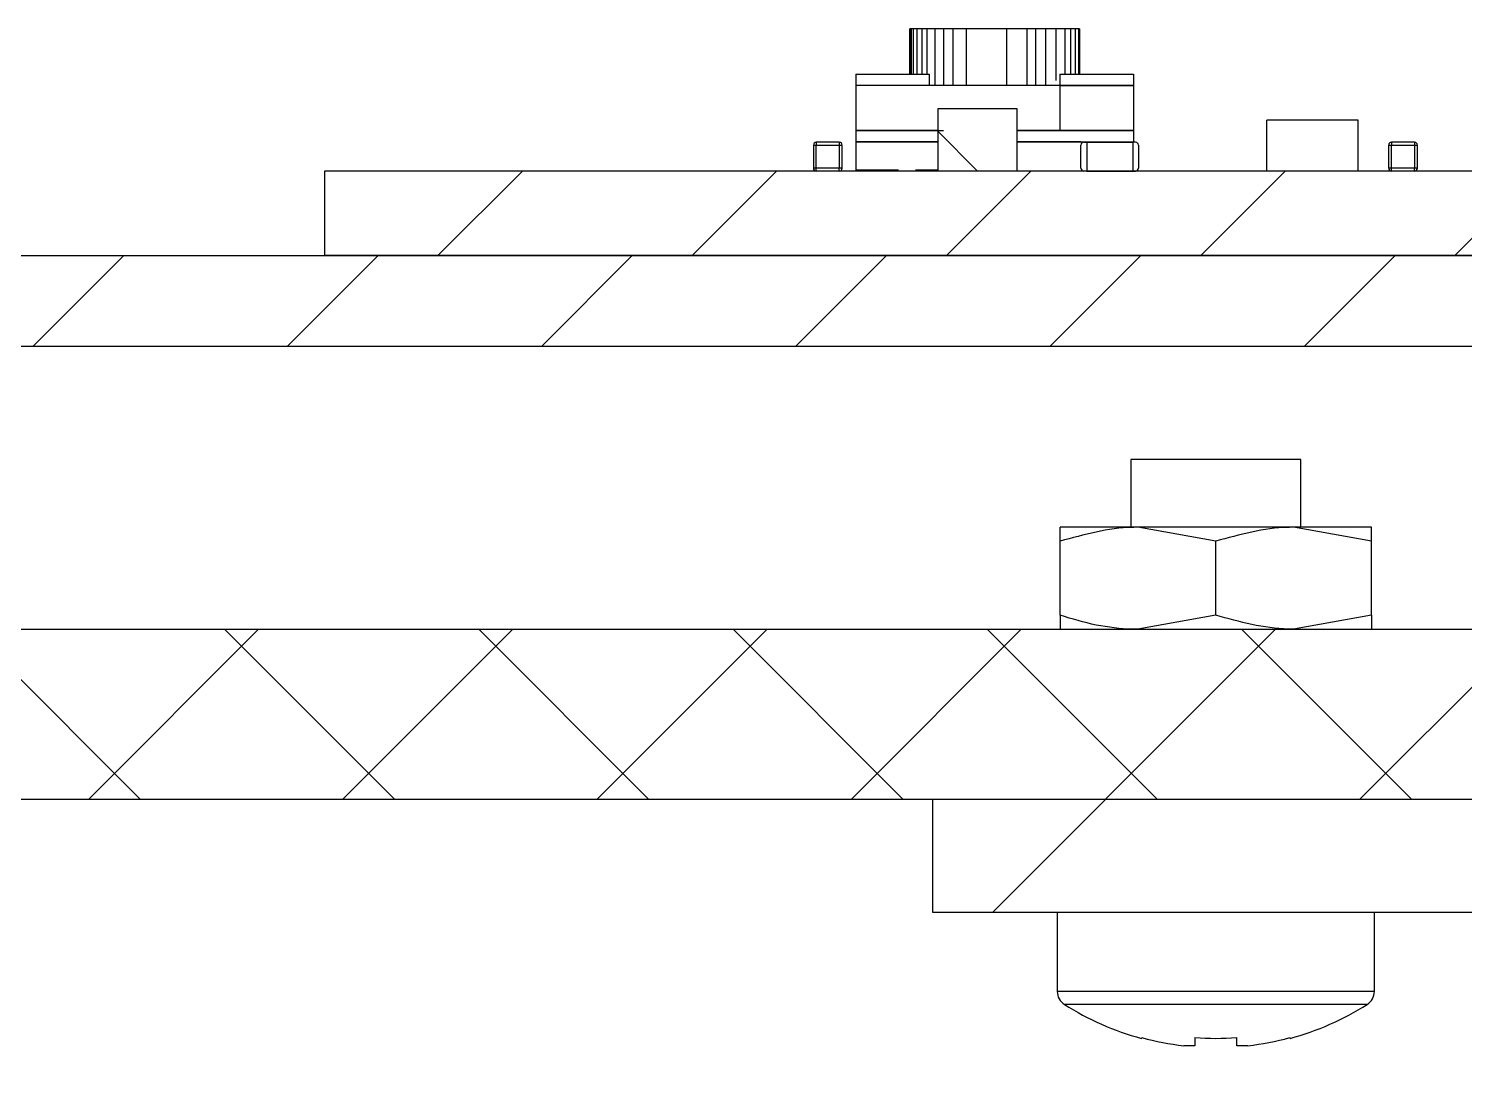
# Model space of a CAD drawing. Header units: millimetres. Extents: x 16604 to 36223, y 4309 to 8014.
# Drawn here: x 19457.44 to 19482.8, y 5112.99 to 5131.6 of the extents above; entities that cross this region are included whole.
import ezdxf

# ---------------------------------------------------------------- set-up
doc = ezdxf.new("R2010")
doc.units = ezdxf.units.MM
doc.layers.get('0').update_dxf_attribs({"lineweight": 35})

msp = doc.modelspace()

# ---------------------------------------------------------------- hatches: boundary and pattern name
at = {"linetype": 'Continuous', "lineweight": 18}
h = msp.add_hatch(dxfattribs=at)
h.set_pattern_fill('ANSI31', angle=90, style=0)
h.set_pattern_definition([(135, (19173.8327, 5016.3588), (-2.245064, -2.245064), [])])
h.paths.add_polyline_path([(19474.899, 5130.184), (19473.499, 5130.184), (19473.499, 5129.084), (19474.899, 5129.084)], flags=0)
h = msp.add_hatch(dxfattribs=at)
h.set_pattern_fill('ANSI31', style=0)
h.set_pattern_definition([(45, (19173.8327, 5016.3588), (-2.245064, 2.245064), [])])
h.paths.add_polyline_path([(19462.667, 5127.593), (19515.474, 5127.593), (19515.474, 5129.084), (19462.667, 5129.084)], flags=0)
h = msp.add_hatch(dxfattribs=at)
h.set_pattern_fill('ANSI31', style=0)
h.set_pattern_definition([(45, (19173.8327, 5017.4174), (-2.245064, 2.245064), [])])
h.paths.add_polyline_path([(19546.409, 5127.593), (19451.003, 5127.593), (19451.003, 5125.993), (19546.409, 5125.993)], flags=0)
h = msp.add_hatch(dxfattribs=at)
h.set_pattern_fill('ANSI37', angle=90, style=0)
h.set_pattern_definition([(135, (19173.8327, 5017.4174), (-2.245064, -2.245064), []), (225, (19173.8327, 5017.4174), (2.245064, -2.245064), [])])
h.paths.add_polyline_path([(19549.409, 5117.993), (19549.409, 5120.993), (19383.409, 5120.993), (19383.409, 5117.993)], flags=0)
h = msp.add_hatch(dxfattribs=at)
h.set_pattern_fill('ANSI34', style=0)
h.set_pattern_definition([(45, (19173.833, 5017.417), (-13.4704, 13.4704), []), (45, (19178.323, 5017.417), (-13.4704, 13.4704), []), (45, (19182.813, 5017.417), (-13.4704, 13.4704), []), (45, (19187.303, 5017.417), (-13.4704, 13.4704), [])])
h.paths.add_polyline_path([(19483.409, 5112.993), (19533.409, 5112.993), (19533.409, 5115.993), (19543.409, 5115.993), (19543.409, 5117.993), (19518.409, 5117.993), (19518.409, 5115.993), (19498.409, 5115.993), (19498.409, 5117.993), (19473.409, 5117.993), (19473.409, 5115.993), (19483.409, 5115.993)], flags=0)

# ---------------------------------------------------------------- linework, layer by layer
at = {"color": 7, "linetype": 'Continuous', "lineweight": 25}
for p, q in [((19473.003, 5130.797), (19473.003, 5131.597)), ((19476.003, 5131.597), (19473.003, 5131.597)), ((19473.013, 5130.797), (19473.013, 5131.597)), ((19473.033, 5130.797), (19473.033, 5131.597)), ((19473.073, 5130.797), (19473.073, 5131.597)), ((19473.133, 5130.797), (19473.133, 5131.597)), ((19473.223, 5130.797), (19473.223, 5131.597)), ((19473.313, 5130.797), (19473.313, 5131.597)), ((19473.453, 5130.597), (19473.453, 5131.597)), ((19473.603, 5131.597), (19473.603, 5130.597)), ((19473.763, 5131.597), (19473.763, 5130.597)), ((19474.003, 5131.597), (19474.003, 5130.597)), ((19475.073, 5131.597), (19475.073, 5130.597)), ((19475.223, 5131.597), (19475.223, 5130.597)), ((19475.403, 5131.597), (19475.403, 5130.597)), ((19475.583, 5131.597), (19475.583, 5130.681)), ((19475.743, 5131.597), (19475.743, 5130.797)), ((19475.843, 5131.597), (19475.843, 5130.797)), ((19475.923, 5131.597), (19475.923, 5130.797)), ((19475.983, 5131.597), (19475.983, 5130.797)), ((19476.003, 5131.597), (19476.003, 5130.797)), ((19472.053, 5130.797), (19473.349, 5130.797)), ((19472.053, 5130.797), (19472.053, 5129.797)), ((19473.349, 5130.797), (19473.349, 5130.597)), ((19475.657, 5130.797), (19476.953, 5130.797)), ((19475.657, 5130.797), (19475.657, 5129.797)), ((19476.953, 5130.797), (19476.953, 5129.797)), ((19473.349, 5130.597), (19472.053, 5130.597)), ((19476.953, 5130.597), (19472.053, 5130.597)), ((19475.657, 5130.597), (19476.953, 5130.597)), ((19473.499, 5130.184), (19473.499, 5129.084)), ((19474.899, 5130.184), (19473.499, 5130.184)), ((19474.899, 5129.084), (19474.899, 5130.184)), ((19479.312, 5129.084), (19479.312, 5129.984)), ((19480.922, 5129.984), (19479.312, 5129.984)), ((19480.922, 5129.084), (19480.922, 5129.984)), ((19473.499, 5129.797), (19472.053, 5129.797)), ((19472.053, 5129.797), (19472.053, 5129.097)), ((19472.053, 5129.797), (19473.603, 5129.797)), ((19476.953, 5129.797), (19474.899, 5129.797)), ((19474.899, 5129.797), (19476.953, 5129.797)), ((19476.953, 5129.797), (19476.953, 5129.592)), ((19471.303, 5129.542), (19471.811, 5129.542)), ((19471.303, 5129.542), (19471.303, 5129.135)), ((19471.354, 5129.592), (19471.354, 5129.542)), ((19471.76, 5129.592), (19471.354, 5129.592)), ((19471.354, 5129.135), (19471.354, 5129.542)), ((19471.463, 5129.595), (19471.463, 5129.592)), ((19471.537, 5129.592), (19471.537, 5129.595)), ((19471.567, 5129.595), (19471.537, 5129.595)), ((19471.567, 5129.592), (19471.567, 5129.595)), ((19471.575, 5129.595), (19471.567, 5129.595)), ((19471.609, 5129.595), (19471.599, 5129.595)), ((19471.641, 5129.592), (19471.641, 5129.595)), ((19471.76, 5129.592), (19471.76, 5129.542)), ((19471.76, 5129.542), (19471.76, 5129.135)), ((19471.811, 5129.135), (19471.811, 5129.542)), ((19472.053, 5129.597), (19473.499, 5129.597)), ((19473.499, 5129.597), (19472.053, 5129.597)), ((19474.899, 5129.597), (19476.953, 5129.597)), ((19476.023, 5129.597), (19474.899, 5129.597)), ((19476.027, 5129.542), (19476.027, 5129.542)), ((19476.027, 5129.135), (19476.027, 5129.542)), ((19476.078, 5129.592), (19476.942, 5129.592)), ((19476.129, 5129.592), (19476.129, 5129.084)), ((19476.853, 5129.592), (19476.853, 5129.597)), ((19476.942, 5129.592), (19476.942, 5129.084)), ((19476.993, 5129.592), (19476.942, 5129.592)), ((19477.043, 5129.542), (19477.043, 5129.135)), ((19481.463, 5129.135), (19481.463, 5129.542)), ((19481.463, 5129.542), (19481.514, 5129.542)), ((19481.514, 5129.592), (19481.514, 5129.542)), ((19481.92, 5129.592), (19481.514, 5129.592)), ((19481.514, 5129.135), (19481.514, 5129.542)), ((19481.514, 5129.542), (19481.971, 5129.542)), ((19481.623, 5129.595), (19481.623, 5129.592)), ((19481.697, 5129.592), (19481.697, 5129.595)), ((19481.727, 5129.595), (19481.697, 5129.595)), ((19481.727, 5129.592), (19481.727, 5129.595)), ((19481.735, 5129.595), (19481.727, 5129.595)), ((19481.769, 5129.595), (19481.759, 5129.595)), ((19481.801, 5129.592), (19481.801, 5129.595)), ((19481.811, 5129.592), (19481.811, 5129.595)), ((19481.92, 5129.592), (19481.92, 5129.542)), ((19481.92, 5129.542), (19481.92, 5129.135)), ((19481.971, 5129.135), (19481.971, 5129.542)), ((19462.667, 5129.084), (19462.667, 5127.593)), ((19515.474, 5129.084), (19462.667, 5129.084)), ((19471.76, 5129.135), (19471.303, 5129.135)), ((19471.354, 5129.084), (19471.354, 5129.135)), ((19471.76, 5129.084), (19471.76, 5129.135)), ((19471.811, 5129.135), (19471.76, 5129.135)), ((19472.803, 5129.097), (19472.053, 5129.097)), ((19473.499, 5129.097), (19473.103, 5129.097)), ((19473.216, 5129.094), (19473.216, 5129.084)), ((19476.027, 5129.135), (19476.027, 5129.135)), ((19476.129, 5129.084), (19476.942, 5129.084)), ((19476.942, 5129.084), (19476.993, 5129.084)), ((19481.971, 5129.135), (19481.463, 5129.135)), ((19481.514, 5129.084), (19481.514, 5129.135)), ((19481.92, 5129.084), (19481.92, 5129.135)), ((19438.409, 5127.593), (19546.409, 5127.593)), ((19515.474, 5127.593), (19462.667, 5127.593)), ((19438.409, 5125.993), (19546.409, 5125.993)), ((19476.909, 5123.993), (19476.909, 5122.793)), ((19479.909, 5123.993), (19476.909, 5123.993)), ((19479.909, 5122.793), (19479.909, 5123.993)), ((19481.159, 5122.793), (19475.659, 5122.793)), ((19478.409, 5122.547), (19477.034, 5122.793)), ((19481.159, 5122.547), (19479.784, 5122.793)), ((19475.659, 5121.239), (19475.659, 5122.547)), ((19478.409, 5121.239), (19478.409, 5122.547)), ((19481.159, 5121.239), (19481.159, 5122.547)), ((19478.409, 5121.239), (19477.034, 5120.993)), ((19481.159, 5121.239), (19479.784, 5120.993)), ((19362.409, 5120.993), (19549.409, 5120.993)), ((19362.409, 5117.993), (19549.409, 5117.993)), ((19473.409, 5115.993), (19473.409, 5117.993)), ((19483.409, 5115.993), (19473.409, 5115.993)), ((19475.609, 5115.993), (19475.609, 5114.597)), ((19481.209, 5114.597), (19481.209, 5115.993)), ((19477.096, 5113.768), (19477.103, 5113.781)), ((19478.039, 5113.781), (19478.039, 5113.639)), ((19478.779, 5113.639), (19478.779, 5113.781)), ((19479.715, 5113.781), (19479.722, 5113.768)), ((19478.039, 5113.639), (19477.844, 5113.639)), ((19478.974, 5113.639), (19478.779, 5113.639))]:
    msp.add_line(p, q, dxfattribs=at)
at = {"color": 8, "linetype": 'Continuous', "lineweight": 25}
for p, q in [((19474.713, 5131.597), (19474.713, 5130.597)), ((19481.209, 5114.597), (19475.609, 5114.597)), ((19481.083, 5114.368), (19475.735, 5114.368))]:
    msp.add_line(p, q, dxfattribs=at)
at = {"color": 7, "linetype": 'Continuous', "lineweight": 25}
for centre, radius, start, end in [((19471.354, 5129.542), 0.0508, 90, 180), ((19471.76, 5129.542), 0.0508, 360, 90), ((19476.078, 5129.542), 0.0508, 90, 180), ((19476.993, 5129.542), 0.0508, 0, 90), ((19481.514, 5129.542), 0.0508, 90, 180), ((19481.92, 5129.542), 0.0508, 360, 90), ((19471.354, 5129.135), 0.0508, 180, 268.6872), ((19471.76, 5129.135), 0.0508, 270, 360), ((19476.078, 5129.135), 0.0508, 180, 270), ((19476.993, 5129.135), 0.0508, 270, 0), ((19481.514, 5129.135), 0.0508, 180, 268.6809), ((19481.92, 5129.135), 0.0508, 270, 360), ((19475.879, 5114.597), 0.27, 180, 237.664), ((19480.939, 5114.597), 0.27, 302.336, 0), ((19478.409, 5118.593), 5, 237.664, 254.7807), ((19478.409, 5118.593), 5, 285.2193, 302.336), ((19478.409, 5118.593), 4.986, 254.8121, 263.4966), ((19478.409, 5119.246), 5.477, 266.1266, 273.8734), ((19478.409, 5118.593), 4.986, 276.5034, 285.1879)]:
    msp.add_arc(centre, radius, start, end, dxfattribs=at)
for points, knots in [([(19471.526, 5129.595), (19471.525, 5129.595), (19471.525, 5129.595), (19471.521, 5129.595), (19471.517, 5129.595), (19471.513, 5129.595), (19471.512, 5129.595)], [0, 0, 0, 0, 0.2795042, 0.559316, 0.7797731, 1, 1, 1, 1]), ([(19471.624, 5129.595), (19471.621, 5129.595), (19471.616, 5129.595), (19471.61, 5129.595), (19471.61, 5129.595), (19471.609, 5129.595)], [0, 0, 0, 0, 0.280041, 0.559337, 1, 1, 1, 1]), ([(19471.638, 5129.595), (19471.638, 5129.595), (19471.638, 5129.595), (19471.635, 5129.595), (19471.63, 5129.595), (19471.626, 5129.595), (19471.624, 5129.595)], [0, 0, 0, 0, 0.280947, 0.560058, 0.77987, 1, 1, 1, 1]), ([(19481.686, 5129.595), (19481.685, 5129.595), (19481.685, 5129.595), (19481.681, 5129.595), (19481.676, 5129.595), (19481.673, 5129.595), (19481.672, 5129.595)], [0, 0, 0, 0, 0.279504, 0.559316, 0.779773, 1, 1, 1, 1]), ([(19481.798, 5129.595), (19481.798, 5129.595), (19481.798, 5129.595), (19481.795, 5129.595), (19481.79, 5129.595), (19481.786, 5129.595), (19481.784, 5129.595)], [0, 0, 0, 0, 0.280947, 0.560058, 0.77987, 1, 1, 1, 1]), ([(19477.034, 5122.793), (19477.001, 5122.793), (19476.537, 5122.789), (19476.082, 5122.664), (19475.659, 5122.547)], [0, 0, 0, 0, 0.07015, 1, 1, 1, 1]), ([(19475.659, 5122.547), (19475.659, 5122.584), (19475.659, 5122.728), (19475.659, 5122.765), (19475.659, 5122.793)], [0, 0, 0, 0, 0.257551, 1, 1, 1, 1]), ([(19479.784, 5122.793), (19479.751, 5122.793), (19479.287, 5122.789), (19478.832, 5122.664), (19478.409, 5122.547)], [0, 0, 0, 0, 0.07015, 1, 1, 1, 1]), ([(19481.159, 5122.547), (19481.159, 5122.584), (19481.159, 5122.728), (19481.159, 5122.765), (19481.159, 5122.793)], [0, 0, 0, 0, 0.2575513, 1, 1, 1, 1]), ([(19477.034, 5120.993), (19477.001, 5120.993), (19476.755, 5120.996), (19476.289, 5121.049), (19475.87, 5121.175), (19475.659, 5121.239)], [0, 0, 0, 0, 0.070013, 0.530744, 1, 1, 1, 1]), ([(19475.659, 5121.239), (19475.659, 5121.202), (19475.659, 5121.058), (19475.659, 5121.021), (19475.659, 5120.993)], [0, 0, 0, 0, 0.257551, 1, 1, 1, 1]), ([(19479.784, 5120.993), (19479.751, 5120.993), (19479.287, 5120.997), (19478.832, 5121.122), (19478.409, 5121.239)], [0, 0, 0, 0, 0.07015, 1, 1, 1, 1]), ([(19481.159, 5121.239), (19481.159, 5121.202), (19481.159, 5121.058), (19481.159, 5121.021), (19481.159, 5120.993)], [0, 0, 0, 0, 0.257551, 1, 1, 1, 1])]:
    msp.add_open_spline(points, degree=3, knots=knots, dxfattribs=at)

doc.saveas('drawing.dxf')
